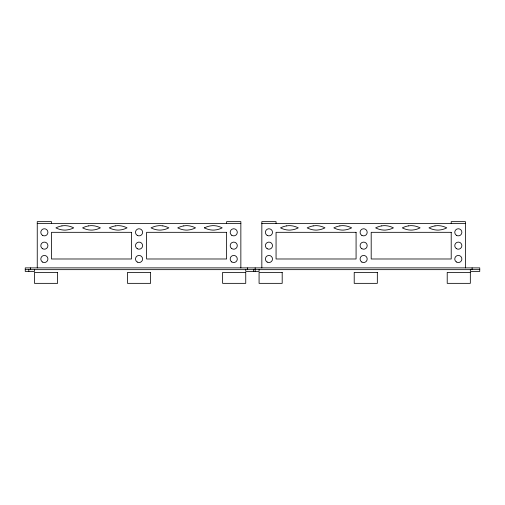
<?xml version="1.0" encoding="UTF-8"?>
<svg xmlns="http://www.w3.org/2000/svg" width="505" height="505" viewBox="0 0 505 505"><rect width="100%" height="100%" fill="white"/><g stroke="black" fill="none" stroke-linecap="round" stroke-linejoin="round"><path stroke-width="0.76" d="M37.25 223.425L240.853 223.425M261.836 223.425L465.433 223.425M25.25 269.657L479.75 269.657M162.825 225.893L161.101 225.691A16.936 16.936 0 0 0 158.791 225.691L156.499 225.994A21.462 21.462 0 0 0 151.058 227.881A21.254 21.254 0 0 0 157.068 229.87L158.791 230.053A16.936 16.936 0 0 0 161.101 230.053L163.393 229.75A21.462 21.462 0 0 0 168.834 227.862A21.254 21.254 0 0 0 162.825 225.874M472.106 267.884L472.106 269.657M470.325 269.657L470.325 271.438L479.75 271.438L479.75 267.884L25.25 267.884L25.25 271.438L34.498 271.438L34.498 269.657M465.433 267.884L465.433 221.651L451.211 221.651L451.211 223.425M276.058 223.425L276.058 221.651L261.836 221.651L261.836 267.884M259.078 269.657L259.078 271.438L245.746 271.438L245.746 269.657M255.17 267.884L255.17 271.438M253.39 269.657L253.39 271.438M247.519 267.884L247.519 269.657M240.853 267.884L240.853 221.651L226.625 221.651L226.625 223.425M51.478 223.425L51.478 221.651L37.25 221.651L37.25 267.884M30.584 267.884L30.584 269.657M28.804 269.657L28.804 271.438M204.405 227.862A21.254 21.254 0 0 0 210.415 229.87L212.138 230.053A16.936 16.936 0 0 0 214.448 230.053L216.74 229.75A21.462 21.462 0 0 0 222.175 227.862A21.254 21.254 0 0 0 216.172 225.874L214.448 225.691A16.936 16.936 0 0 0 212.138 225.691L209.846 225.994A21.462 21.462 0 0 0 204.405 227.881M61.938 225.893L61.37 225.994A21.462 21.462 0 0 0 55.929 227.881A21.254 21.254 0 0 0 61.938 229.87L63.662 230.053A16.936 16.936 0 0 0 65.966 230.053L68.257 229.75A21.462 21.462 0 0 0 73.698 227.862A21.254 21.254 0 0 0 67.695 225.874L65.966 225.691A16.936 16.936 0 0 0 63.662 225.691L61.938 225.893M88.609 225.893L88.04 225.994A21.462 21.462 0 0 0 82.599 227.881A21.254 21.254 0 0 0 88.609 229.87L90.332 230.053A16.936 16.936 0 0 0 92.642 230.053L94.934 229.75A21.462 21.462 0 0 0 100.375 227.862A21.254 21.254 0 0 0 94.366 225.874L92.642 225.691A16.936 16.936 0 0 0 90.332 225.691L88.609 225.893M115.285 225.893L114.711 225.994A21.462 21.462 0 0 0 109.276 227.881A21.254 21.254 0 0 0 115.279 229.87L117.002 230.053A16.936 16.936 0 0 0 119.313 230.053L121.604 229.75A21.462 21.462 0 0 0 127.045 227.862A21.254 21.254 0 0 0 121.036 225.874L119.313 225.691A16.936 16.936 0 0 0 117.002 225.691L115.285 225.893M183.744 225.893L183.17 225.994A21.462 21.462 0 0 0 177.735 227.881A21.254 21.254 0 0 0 183.738 229.87L185.468 230.053A16.936 16.936 0 0 0 187.772 230.053L190.063 229.75A21.462 21.462 0 0 0 195.504 227.862A21.254 21.254 0 0 0 189.495 225.874L187.772 225.691A16.936 16.936 0 0 0 185.468 225.691L183.744 225.893M286.518 225.893L285.95 225.994A21.462 21.462 0 0 0 280.509 227.881A21.254 21.254 0 0 0 286.518 229.87L288.241 230.053A16.936 16.936 0 0 0 290.552 230.053L292.843 229.75A21.462 21.462 0 0 0 298.285 227.862A21.254 21.254 0 0 0 292.275 225.874L290.552 225.691A16.936 16.936 0 0 0 288.241 225.691L286.518 225.893M313.195 225.893L312.627 225.994A21.462 21.462 0 0 0 307.185 227.881A21.254 21.254 0 0 0 313.188 229.87L314.918 230.053A16.936 16.936 0 0 0 317.222 230.053L319.514 229.75A21.462 21.462 0 0 0 324.955 227.862A21.254 21.254 0 0 0 318.945 225.874L317.222 225.691A16.936 16.936 0 0 0 314.918 225.691L313.195 225.893M339.865 225.893L339.297 225.994A21.462 21.462 0 0 0 333.856 227.881A21.254 21.254 0 0 0 339.865 229.87L341.588 230.053A16.936 16.936 0 0 0 343.899 230.053L346.19 229.75A21.462 21.462 0 0 0 351.625 227.862A21.254 21.254 0 0 0 345.622 225.874L343.899 225.691A16.936 16.936 0 0 0 341.588 225.691L339.865 225.893M381.654 225.893L381.086 225.994A21.462 21.462 0 0 0 375.644 227.881A21.254 21.254 0 0 0 381.647 229.87L383.377 230.053A16.936 16.936 0 0 0 385.681 230.053L387.973 229.75A21.462 21.462 0 0 0 393.414 227.862A21.254 21.254 0 0 0 387.404 225.874L385.681 225.691A16.936 16.936 0 0 0 383.377 225.691L381.654 225.893M408.324 225.893L407.756 225.994A21.462 21.462 0 0 0 402.315 227.881A21.254 21.254 0 0 0 408.324 229.87L410.047 230.053A16.936 16.936 0 0 0 412.358 230.053L414.649 229.75A21.462 21.462 0 0 0 420.091 227.862A21.254 21.254 0 0 0 414.081 225.874L412.358 225.691A16.936 16.936 0 0 0 410.047 225.691L408.324 225.893M435.001 225.893L434.426 225.994A21.462 21.462 0 0 0 428.985 227.881A21.254 21.254 0 0 0 434.994 229.87L436.718 230.053A16.936 16.936 0 0 0 439.028 230.053L441.32 229.75A21.462 21.462 0 0 0 446.761 227.862A21.254 21.254 0 0 0 440.751 225.874L439.028 225.691A16.936 16.936 0 0 0 436.718 225.691L435.001 225.893M131.496 232.319L51.478 232.319L51.478 258.989L131.496 258.989L131.496 232.319M226.625 232.319L146.608 232.319L146.608 258.989L226.625 258.989L226.625 232.319M356.076 232.319L276.058 232.319L276.058 258.989L356.076 258.989L356.076 232.319M451.211 232.319L371.194 232.319L371.194 258.989L451.211 258.989L451.211 232.319M57.608 272.397L34.492 272.397L34.492 283.349L57.608 283.349L57.608 272.397M150.61 272.397L127.494 272.397L127.494 283.349L150.61 283.349L150.61 272.397M245.746 272.397L222.629 272.397L222.629 283.349L245.746 283.349L245.746 272.397M282.194 272.397L259.078 272.397L259.078 283.349L282.194 283.349L282.194 272.397M377.33 272.397L354.213 272.397L354.213 283.349L377.33 283.349L377.33 272.397M470.332 272.397L447.215 272.397L447.215 283.349L470.332 283.349L470.332 272.397M267.17 235.399A3.554 3.554 0 0 0 272.504 232.319A3.554 3.554 0 0 0 267.17 229.238A3.554 3.554 0 0 0 267.17 235.399M267.17 248.731A3.554 3.554 0 0 0 272.504 245.651A3.554 3.554 0 0 0 267.17 242.577A3.554 3.554 0 0 0 267.17 248.731M267.17 262.07A3.554 3.554 0 0 0 272.504 258.989A3.554 3.554 0 0 0 267.17 255.909A3.554 3.554 0 0 0 267.17 262.07M361.858 262.07A3.554 3.554 0 0 0 367.192 258.989A3.554 3.554 0 0 0 361.858 255.909A3.554 3.554 0 0 0 361.858 262.07M361.858 248.731A3.554 3.554 0 0 0 367.192 245.651A3.554 3.554 0 0 0 361.858 242.577A3.554 3.554 0 0 0 361.858 248.731M361.858 235.399A3.554 3.554 0 0 0 367.192 232.319A3.554 3.554 0 0 0 361.858 229.238A3.554 3.554 0 0 0 361.858 235.399M456.331 235.261A3.554 3.554 0 0 0 461.873 232.571A3.554 3.554 0 0 0 456.766 229.118A3.554 3.554 0 0 0 456.331 235.261M456.331 248.599A3.554 3.554 0 0 0 461.873 245.91A3.554 3.554 0 0 0 456.766 242.457A3.554 3.554 0 0 0 456.331 248.599M456.331 261.937A3.554 3.554 0 0 0 461.873 259.242A3.554 3.554 0 0 0 456.766 255.789A3.554 3.554 0 0 0 456.331 261.937M42.584 235.399A3.554 3.554 0 0 0 47.925 232.319A3.554 3.554 0 0 0 42.584 229.238A3.554 3.554 0 0 0 42.584 235.399M42.584 248.731A3.554 3.554 0 0 0 47.925 245.651A3.554 3.554 0 0 0 42.584 242.577A3.554 3.554 0 0 0 42.584 248.731M42.584 262.07A3.554 3.554 0 0 0 47.925 258.989A3.554 3.554 0 0 0 42.584 255.909A3.554 3.554 0 0 0 42.584 262.07M137.272 262.07A3.554 3.554 0 0 0 142.612 258.989A3.554 3.554 0 0 0 137.272 255.909A3.554 3.554 0 0 0 137.272 262.07M137.272 248.731A3.554 3.554 0 0 0 142.612 245.651A3.554 3.554 0 0 0 137.272 242.577A3.554 3.554 0 0 0 137.272 248.731M137.272 235.399A3.554 3.554 0 0 0 142.612 232.319A3.554 3.554 0 0 0 137.272 229.238A3.554 3.554 0 0 0 137.272 235.399M231.744 235.261A3.554 3.554 0 0 0 237.287 232.571A3.554 3.554 0 0 0 232.186 229.118A3.554 3.554 0 0 0 231.744 235.261M231.744 248.599A3.554 3.554 0 0 0 237.287 245.91A3.554 3.554 0 0 0 232.186 242.457A3.554 3.554 0 0 0 231.744 248.599M231.744 261.937A3.554 3.554 0 0 0 237.287 259.242A3.554 3.554 0 0 0 232.186 255.789A3.554 3.554 0 0 0 231.744 261.937"/></g></svg>
